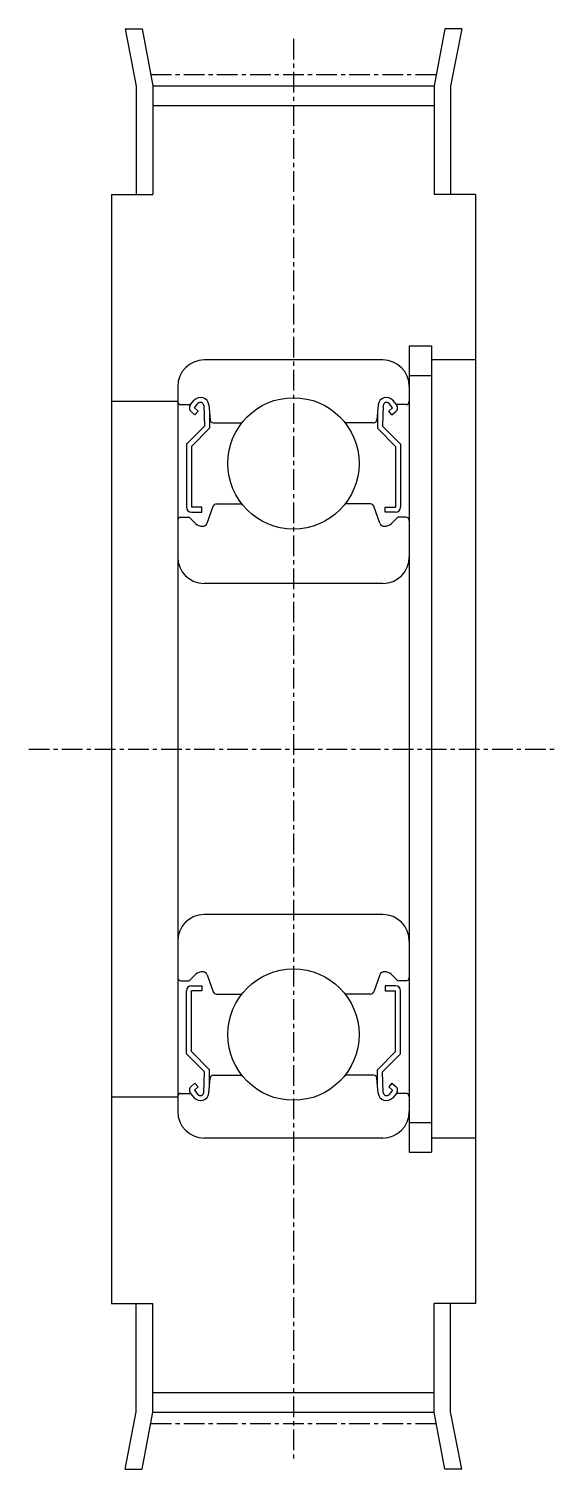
# Model space of a CAD drawing. Extents: x 68 to 222, y 69 to 199.
# Drawn here: x 190.2 to 222.2, y 111.7 to 198.7 of the extents above; entities outside this region: 2.
import ezdxf

# ---------------------------------------------------------------- set-up
doc = ezdxf.new("R2010")
doc.units = 0
doc.linetypes.add('CENTER', pattern=[2, 1.25, -0.25, 0.25, -0.25])
doc.layers.get('0').update_dxf_attribs({"linetype": 'CONTINUOUS'})
doc.layers.add('CENTER', color=1, linetype='CENTER')

msp = doc.modelspace()

# ---------------------------------------------------------------- linework, layer by layer
for p, q in [((195.996, 198.686), (197.032, 198.686)), ((195.996, 198.686), (196.675, 195.214)), ((197.031, 198.686), (197.675, 195.246)), ((215.319, 198.686), (214.675, 195.246)), ((216.355, 198.686), (215.319, 198.686)), ((216.355, 198.686), (215.675, 195.214)), ((196.675, 195.214), (196.675, 188.686)), ((197.675, 195.246), (214.675, 195.246)), ((197.675, 195.246), (197.675, 188.686)), ((214.675, 195.246), (214.675, 188.686)), ((215.675, 195.214), (215.675, 188.686)), ((197.675, 194.046), (214.675, 194.046)), ((195.175, 188.686), (195.175, 121.686)), ((195.175, 188.686), (197.675, 188.686)), ((217.175, 188.686), (214.675, 188.686)), ((217.175, 188.686), (217.175, 121.686)), ((213.175, 179.536), (214.524, 179.536)), ((213.175, 179.536), (213.175, 130.836)), ((214.524, 179.536), (214.524, 130.836)), ((211.575, 178.686), (200.775, 178.686)), ((217.175, 178.686), (214.524, 178.686)), ((213.175, 177.736), (214.524, 177.736)), ((199.175, 177.086), (199.175, 133.286)), ((213.175, 177.086), (213.175, 133.286)), ((195.175, 176.186), (199.175, 176.186)), ((199.375, 175.986), (199.956, 175.986)), ((199.955, 175.986), (200.176, 176.248)), ((200.185, 175.793), (200.401, 176.05)), ((200.414, 175.6), (200.185, 175.793)), ((200.754, 175.929), (200.805, 174.69)), ((201.057, 175.97), (201.135, 175.069)), ((211.294, 175.97), (211.215, 175.069)), ((211.597, 175.929), (211.546, 174.69)), ((211.937, 175.6), (212.165, 175.793)), ((212.165, 175.793), (211.95, 176.05)), ((212.396, 175.986), (212.175, 176.248)), ((212.975, 175.986), (212.395, 175.986)), ((200.221, 175.37), (199.992, 175.563)), ((200.221, 175.37), (200.414, 175.6)), ((201.105, 175.413), (201.105, 174.566)), ((201.335, 174.886), (203.053, 174.886)), ((211.016, 174.886), (209.298, 174.886)), ((211.245, 175.413), (211.245, 174.566)), ((212.129, 175.37), (211.937, 175.6)), ((212.129, 175.37), (212.359, 175.563)), ((200.805, 174.69), (199.705, 173.59)), ((201.105, 174.566), (200.005, 173.466)), ((211.245, 174.566), (212.345, 173.466)), ((211.546, 174.69), (212.645, 173.59)), ((199.705, 173.59), (199.705, 169.786)), ((200.005, 173.466), (200.005, 169.786)), ((212.345, 173.466), (212.345, 169.786)), ((212.645, 173.59), (212.645, 169.786)), ((200.625, 169.786), (200.005, 169.786)), ((200.625, 169.486), (200.625, 169.786)), ((200.957, 168.833), (201.329, 169.854)), ((201.517, 169.986), (203.053, 169.986)), ((210.834, 169.986), (209.298, 169.986)), ((211.393, 168.833), (211.022, 169.854)), ((211.725, 169.786), (212.345, 169.786)), ((211.725, 169.486), (211.725, 169.786)), ((199.375, 169.186), (199.875, 169.186)), ((199.875, 169.186), (200.249, 168.812)), ((200.005, 169.486), (200.625, 169.486)), ((212.345, 169.486), (211.725, 169.486)), ((212.476, 169.186), (212.101, 168.812)), ((212.975, 169.186), (212.476, 169.186)), ((211.575, 165.186), (200.775, 165.186)), ((211.575, 145.186), (200.775, 145.186)), ((199.375, 141.186), (199.875, 141.186)), ((199.875, 141.186), (200.249, 141.56)), ((200.957, 141.539), (201.329, 140.518)), ((211.393, 141.539), (211.022, 140.518)), ((212.476, 141.186), (212.101, 141.56)), ((212.975, 141.186), (212.476, 141.186)), ((199.705, 136.782), (199.705, 140.586)), ((200.005, 140.886), (200.625, 140.886)), ((200.005, 136.906), (200.005, 140.586)), ((200.625, 140.586), (200.005, 140.586)), ((200.625, 140.886), (200.625, 140.586)), ((201.517, 140.386), (203.053, 140.386)), ((210.834, 140.386), (209.298, 140.386)), ((211.725, 140.886), (211.725, 140.586)), ((212.345, 140.886), (211.725, 140.886)), ((211.725, 140.586), (212.345, 140.586)), ((212.345, 136.906), (212.345, 140.586)), ((212.645, 136.782), (212.645, 140.586)), ((200.805, 135.682), (199.705, 136.782)), ((201.105, 135.806), (200.005, 136.906)), ((211.245, 135.806), (212.345, 136.906)), ((211.546, 135.682), (212.645, 136.782)), ((201.105, 134.959), (201.105, 135.806)), ((211.245, 134.959), (211.245, 135.806)), ((200.221, 135.002), (199.992, 134.809)), ((200.221, 135.002), (200.414, 134.772)), ((200.754, 134.443), (200.805, 135.682)), ((201.057, 134.402), (201.135, 135.303)), ((201.335, 135.486), (203.053, 135.486)), ((211.016, 135.486), (209.298, 135.486)), ((211.294, 134.402), (211.215, 135.303)), ((211.597, 134.443), (211.546, 135.682)), ((212.129, 135.002), (211.937, 134.772)), ((212.129, 135.002), (212.359, 134.809)), ((195.175, 134.186), (199.175, 134.186)), ((199.375, 134.386), (199.956, 134.386)), ((199.955, 134.386), (200.176, 134.124)), ((200.414, 134.772), (200.185, 134.579)), ((200.185, 134.579), (200.401, 134.322)), ((211.937, 134.772), (212.165, 134.579)), ((212.165, 134.579), (211.95, 134.322)), ((212.396, 134.386), (212.175, 134.124)), ((212.975, 134.386), (212.395, 134.386)), ((213.175, 132.636), (214.524, 132.636)), ((211.575, 131.686), (200.775, 131.686)), ((206.175, 131.686), (206.175, 131.686)), ((208.875, 131.686), (208.875, 131.686)), ((217.175, 131.686), (214.524, 131.686)), ((213.175, 130.836), (214.524, 130.836)), ((195.175, 121.686), (197.675, 121.686)), ((196.675, 115.158), (196.675, 121.686)), ((197.675, 115.126), (197.675, 121.686)), ((214.675, 115.126), (214.675, 121.686)), ((217.175, 121.686), (214.675, 121.686)), ((215.675, 115.158), (215.675, 121.686)), ((197.675, 116.326), (214.675, 116.326)), ((195.996, 111.686), (196.675, 115.158)), ((197.031, 111.686), (197.675, 115.126)), ((197.675, 115.126), (214.675, 115.126)), ((215.319, 111.686), (214.675, 115.126)), ((216.355, 111.686), (215.675, 115.158)), ((195.996, 111.686), (197.032, 111.686)), ((216.355, 111.686), (215.319, 111.686))]:
    msp.add_line(p, q)
for centre in [(206.175, 172.436), (206.175, 137.936)]:
    msp.add_circle(centre, 3.969)
for centre, radius, start, end in [((200.775, 177.086), 1.6, 90, 180), ((211.575, 177.086), 1.6, 0, 90), ((199.375, 176.186), 0.2, 180, 270), ((200.185, 175.792), 0.3, 139.90979, 229.99628), ((200.559, 175.926), 0.5, 4.98705, 139.90979), ((200.554, 175.921), 0.2, 2.37537, 139.99223), ((211.792, 175.926), 0.5, 40.09021, 175.01295), ((211.797, 175.921), 0.2, 40.00777, 177.62463), ((212.166, 175.792), 0.3, 310.00372, 40.09021), ((212.975, 176.186), 0.2, 270, 0), ((201.335, 175.086), 0.2, 184.98705, 270), ((211.016, 175.086), 0.2, 270, 355.01295), ((200.005, 169.786), 0.3, 180, 270), ((201.517, 169.786), 0.2, 90, 160.02987), ((210.834, 169.786), 0.2, 19.97013, 90), ((212.345, 169.786), 0.3, 270, 0), ((199.375, 168.986), 0.2, 90, 180), ((200.673, 169.236), 0.6, 225, 272.80484), ((200.675, 168.936), 0.3, 265.5374, 340.02987), ((211.675, 168.936), 0.3, 199.97013, 274.4626), ((211.677, 169.236), 0.6, 267.19516, 315), ((212.975, 168.986), 0.2, 0, 90), ((200.775, 166.786), 1.6, 180, 270), ((211.575, 166.786), 1.6, 270, 0), ((200.775, 143.586), 1.6, 90, 180), ((211.575, 143.586), 1.6, 0, 90), ((199.375, 141.386), 0.2, 180, 270), ((200.673, 141.136), 0.6, 87.19516, 135), ((200.675, 141.436), 0.3, 19.97013, 94.4626), ((211.675, 141.436), 0.3, 85.5374, 160.02987), ((211.677, 141.136), 0.6, 45, 92.80484), ((212.975, 141.386), 0.2, 270, 0), ((200.005, 140.586), 0.3, 90, 180), ((201.517, 140.586), 0.2, 199.97013, 270), ((210.834, 140.586), 0.2, 270, 340.02987), ((212.345, 140.586), 0.3, 0, 90), ((201.335, 135.286), 0.2, 90, 175.01295), ((211.016, 135.286), 0.2, 4.98705, 90), ((199.375, 134.186), 0.2, 90, 180), ((200.185, 134.58), 0.3, 130.00372, 220.09021), ((200.559, 134.446), 0.5, 220.09021, 355.01295), ((200.554, 134.451), 0.2, 220.00777, 357.62463), ((211.792, 134.446), 0.5, 184.98705, 319.90979), ((211.797, 134.451), 0.2, 182.37537, 319.99223), ((212.166, 134.58), 0.3, 319.90979, 49.99628), ((212.975, 134.186), 0.2, 0, 90), ((200.775, 133.286), 1.6, 180, 270), ((211.575, 133.286), 1.6, 270, 0)]:
    msp.add_arc(centre, radius, start, end)
at = {"layer": 'CENTER', "color": 1, "linetype": 'CENTER'}
for p, q in [((206.175, 198.083), (206.175, 112.289)), ((197.547, 195.931), (214.803, 195.931)), ((190.175, 155.186), (222.175, 155.186)), ((197.547, 114.441), (214.803, 114.441))]:
    msp.add_line(p, q, dxfattribs=at)

# ---------------------------------------------------------------- texts
for p in [(67.776, 83.806), (67.776, 68.806)]:
    msp.add_text('AHTF32S8M150', height=4).set_placement(p)

doc.saveas('drawing.dxf')
